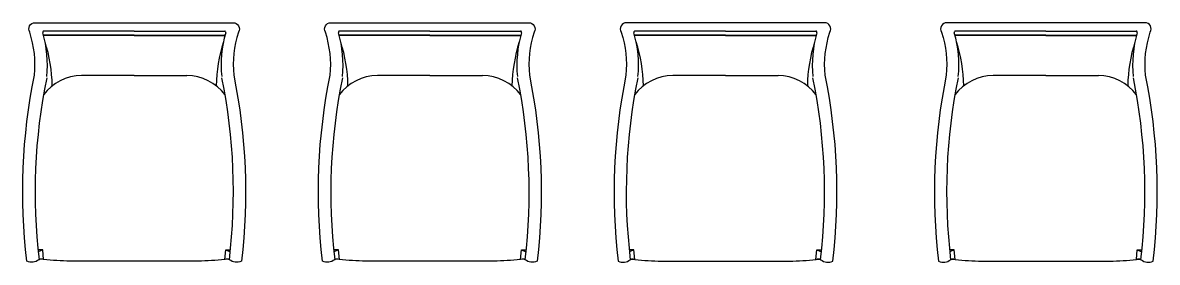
# Model space of a CAD drawing. Header units: metres. Extents: x -353 to 1688, y -477 to 135.
# Drawn here: x 73.281 to 75.583, y -227.833 to -227.347 of the extents above; entities that cross this region are included whole.
import ezdxf

# ---------------------------------------------------------------- set-up
doc = ezdxf.new("R2010")
doc.units = ezdxf.units.M
doc.header["$MEASUREMENT"] = 0
doc.layers.add('ID-LOOSE2', color=8, linetype='Continuous')

msp = doc.modelspace()

# ---------------------------------------------------------------- linework, layer by layer
at = {"layer": 'ID-LOOSE2', "linetype": 'Continuous'}
for p, q in [((73.50732, -227.36415), (73.32358, -227.36415)), ((73.50732, -227.37234), (73.3239, -227.37234)), ((73.50732, -227.37316), (73.3239, -227.37316)), ((73.50732, -227.36415), (73.69106, -227.36415)), ((73.50732, -227.37234), (73.69074, -227.37234)), ((73.50732, -227.37316), (73.69074, -227.37316)), ((74.10732, -227.36415), (73.92358, -227.36415)), ((74.10732, -227.37234), (73.9239, -227.37234)), ((74.10732, -227.37316), (73.9239, -227.37316)), ((74.10732, -227.36415), (74.29106, -227.36415)), ((74.10732, -227.37234), (74.29074, -227.37234)), ((74.10732, -227.37316), (74.29074, -227.37316)), ((74.70669, -227.36415), (74.52294, -227.36415)), ((74.70669, -227.37234), (74.52327, -227.37234)), ((74.70669, -227.37316), (74.52327, -227.37316)), ((74.70669, -227.36415), (74.89043, -227.36415)), ((74.70669, -227.37234), (74.89011, -227.37234)), ((74.70669, -227.37316), (74.89011, -227.37316)), ((75.35669, -227.36415), (75.17294, -227.36415)), ((75.35669, -227.37234), (75.17327, -227.37234)), ((75.35669, -227.37316), (75.17327, -227.37316)), ((75.35669, -227.36415), (75.54043, -227.36415)), ((75.35669, -227.37234), (75.54011, -227.37234)), ((75.35669, -227.37316), (75.54011, -227.37316)), ((73.50732, -227.45422), (73.40053, -227.45422)), ((73.50732, -227.45422), (73.61411, -227.45422)), ((74.10732, -227.45422), (74.00053, -227.45422)), ((74.10732, -227.45422), (74.21411, -227.45422)), ((74.70669, -227.45422), (74.5999, -227.45422)), ((74.70669, -227.45422), (74.81347, -227.45422)), ((75.35669, -227.45422), (75.2499, -227.45422)), ((75.35669, -227.45422), (75.46347, -227.45422)), ((73.32171, -227.80788), (73.31212, -227.80788)), ((73.32171, -227.80788), (73.31257, -227.81221)), ((73.32347, -227.82729), (73.32171, -227.80788)), ((73.69117, -227.82729), (73.69293, -227.80788)), ((73.69293, -227.80788), (73.70252, -227.80788)), ((73.69293, -227.80788), (73.70207, -227.81221)), ((73.92171, -227.80788), (73.91212, -227.80788)), ((73.92171, -227.80788), (73.91257, -227.81221)), ((73.92347, -227.82729), (73.92171, -227.80788)), ((74.29117, -227.82729), (74.29293, -227.80788)), ((74.29293, -227.80788), (74.30252, -227.80788)), ((74.29293, -227.80788), (74.30207, -227.81221)), ((74.52108, -227.80788), (74.51148, -227.80788)), ((74.52108, -227.80788), (74.51194, -227.81221)), ((74.52284, -227.82729), (74.52108, -227.80788)), ((74.89053, -227.82729), (74.8923, -227.80788)), ((74.8923, -227.80788), (74.90144, -227.81221)), ((74.8923, -227.80788), (74.90189, -227.80788)), ((75.17108, -227.80788), (75.16148, -227.80788)), ((75.17108, -227.80788), (75.16194, -227.81221)), ((75.17284, -227.82729), (75.17108, -227.80788)), ((75.54053, -227.82729), (75.5423, -227.80788)), ((75.5423, -227.80788), (75.55144, -227.81221)), ((75.5423, -227.80788), (75.55189, -227.80788))]:
    msp.add_line(p, q, dxfattribs=at)
for points in [[(73.7187, -227.36626, 0.1025232), (73.70911, -227.45364, -0.0804606), (73.72469, -227.83087, -0.3022999), (73.70026, -227.82794, 0.1979323), (73.69112, -227.82728, -0.028193), (73.63705, -227.83087), (73.507, -227.83087), (73.37696, -227.83087, -0.028193), (73.32289, -227.82728, 0.1979323), (73.31375, -227.82794, -0.3022999), (73.28932, -227.83087, -0.0804606), (73.3049, -227.45364, 0.1025232), (73.29531, -227.36626, -0.5871113), (73.30609, -227.34707), (73.70791, -227.34707, -0.5871113)], [(74.3187, -227.36626, 0.1025232), (74.30911, -227.45364, -0.0804606), (74.32469, -227.83087, -0.3022999), (74.30026, -227.82794, 0.1979323), (74.29112, -227.82728, -0.028193), (74.23705, -227.83087), (74.107, -227.83087), (73.97696, -227.83087, -0.028193), (73.92289, -227.82728, 0.1979323), (73.91375, -227.82794, -0.3022999), (73.88932, -227.83087, -0.0804606), (73.9049, -227.45364, 0.1025232), (73.89531, -227.36626, -0.5871113), (73.90609, -227.34707), (74.30791, -227.34707, -0.5871113)], [(74.49531, -227.36626, -0.1025232), (74.5049, -227.45364, 0.0804606), (74.48932, -227.83087, 0.3022999), (74.51375, -227.82794, -0.1979323), (74.52289, -227.82728, 0.028193), (74.57696, -227.83087), (74.707, -227.83087), (74.83705, -227.83087, 0.028193), (74.89112, -227.82728, -0.1979323), (74.90026, -227.82794, 0.3022999), (74.92469, -227.83087, 0.0804606), (74.90911, -227.45364, -0.1025232), (74.9187, -227.36626, 0.5871113), (74.90791, -227.34707), (74.50609, -227.34707, 0.5871113)], [(75.14531, -227.36626, -0.1025232), (75.1549, -227.45364, 0.0804606), (75.13932, -227.83087, 0.3022999), (75.16375, -227.82794, -0.1979323), (75.17289, -227.82728, 0.028193), (75.22696, -227.83087), (75.357, -227.83087), (75.48705, -227.83087, 0.028193), (75.54112, -227.82728, -0.1979323), (75.55026, -227.82794, 0.3022999), (75.57469, -227.83087, 0.0804606), (75.55911, -227.45364, -0.1025232), (75.5687, -227.36626, 0.5871113), (75.55791, -227.34707), (75.15609, -227.34707, 0.5871113)]]:
    msp.add_lwpolyline(points, format="xyb", close=True, dxfattribs=at)
for centre, radius, start, end in [((73.32401, -227.36653), 0.00242, 100.34496, 201.37417), ((73.09018, -227.43365), 0.24087, 354.55133, 15.96258), ((73.32393, -227.37306), 0.000725, 87.37617, 197.52085), ((73.32376, -227.37357), 0.000433, 71.7715, 189.22024), ((73.92446, -227.43365), 0.24087, 164.03742, 185.44867), ((73.69071, -227.37306), 0.000725, 342.47915, 92.62383), ((73.69088, -227.37357), 0.000433, 350.77976, 108.2285), ((73.69063, -227.36653), 0.00242, 338.62583, 79.65504), ((73.92401, -227.36653), 0.00242, 100.34496, 201.37417), ((73.69018, -227.43365), 0.24087, 354.55133, 15.96258), ((73.92393, -227.37306), 0.000725, 87.37617, 197.52085), ((73.92376, -227.37357), 0.000433, 71.7715, 189.22024), ((74.52446, -227.43365), 0.24087, 164.03742, 185.44867), ((74.29071, -227.37306), 0.000725, 342.47915, 92.62383), ((74.29088, -227.37357), 0.000433, 350.77976, 108.2285), ((74.29063, -227.36653), 0.00242, 338.62583, 79.65504), ((74.52338, -227.36653), 0.00242, 100.34496, 201.37417), ((74.28955, -227.43365), 0.24087, 354.55133, 15.96258), ((74.5233, -227.37306), 0.000725, 87.37617, 197.52085), ((74.52313, -227.37357), 0.000433, 71.7715, 189.22024), ((75.12383, -227.43365), 0.24087, 164.03742, 185.44867), ((74.89008, -227.37306), 0.000725, 342.47915, 92.62383), ((74.89025, -227.37357), 0.000433, 350.77976, 108.2285), ((74.89, -227.36653), 0.00242, 338.62583, 79.65504), ((75.17338, -227.36653), 0.00242, 100.34496, 201.37417), ((74.93955, -227.43365), 0.24087, 354.55133, 15.96258), ((75.1733, -227.37306), 0.000725, 87.37617, 197.52085), ((75.17313, -227.37357), 0.000433, 71.7715, 189.22024), ((75.77383, -227.43365), 0.24087, 164.03742, 185.44867), ((75.54008, -227.37306), 0.000725, 342.47915, 92.62383), ((75.54025, -227.37357), 0.000433, 350.77976, 108.2285), ((75.54, -227.36653), 0.00242, 338.62583, 79.65504), ((73.02372, -227.48154), 0.31732, 1.15909, 17.56409), ((73.99092, -227.48154), 0.31732, 162.43591, 178.84091), ((73.62372, -227.48154), 0.31732, 1.15909, 17.56409), ((74.59092, -227.48154), 0.31732, 162.43591, 178.84091), ((74.22309, -227.48154), 0.31732, 1.15909, 17.56409), ((75.19029, -227.48154), 0.31732, 162.43591, 178.84091), ((74.87309, -227.48154), 0.31732, 1.15909, 17.56409), ((75.84029, -227.48154), 0.31732, 162.43591, 178.84091), ((74.46055, -227.69054), 1.15441, 168.43567, 186.83625), ((73.40142, -227.55205), 0.09783, 90.51639, 143.19267), ((73.61322, -227.55205), 0.09783, 36.80733, 89.48361), ((72.55409, -227.69054), 1.15441, 353.16375, 11.56433), ((75.06055, -227.69054), 1.15441, 168.43567, 186.83625), ((74.00142, -227.55205), 0.09783, 90.51639, 143.19267), ((74.21322, -227.55205), 0.09783, 36.80733, 89.48361), ((73.15409, -227.69054), 1.15441, 353.16375, 11.56433), ((75.65991, -227.69054), 1.15441, 168.43567, 186.83625), ((74.60079, -227.55205), 0.09783, 90.51639, 143.19267), ((74.81259, -227.55205), 0.09783, 36.80733, 89.48361), ((73.75346, -227.69054), 1.15441, 353.16375, 11.56433), ((76.30991, -227.69054), 1.15441, 168.43567, 186.83625), ((75.25079, -227.55205), 0.09783, 90.51639, 143.19267), ((75.46259, -227.55205), 0.09783, 36.80733, 89.48361), ((74.40346, -227.69054), 1.15441, 353.16375, 11.56433), ((73.31971, -227.8387), 0.01202, 71.75361, 116.5375), ((73.69493, -227.8387), 0.01202, 63.4625, 108.24639), ((73.91971, -227.8387), 0.01202, 71.75361, 116.5375), ((74.29493, -227.8387), 0.01202, 63.4625, 108.24639), ((74.51908, -227.8387), 0.01202, 71.75361, 116.5375), ((74.8943, -227.8387), 0.01202, 63.4625, 108.24639), ((75.16908, -227.8387), 0.01202, 71.75361, 116.5375), ((75.5443, -227.8387), 0.01202, 63.4625, 108.24639)]:
    msp.add_arc(centre, radius, start, end, dxfattribs=at)

doc.saveas('drawing.dxf')
